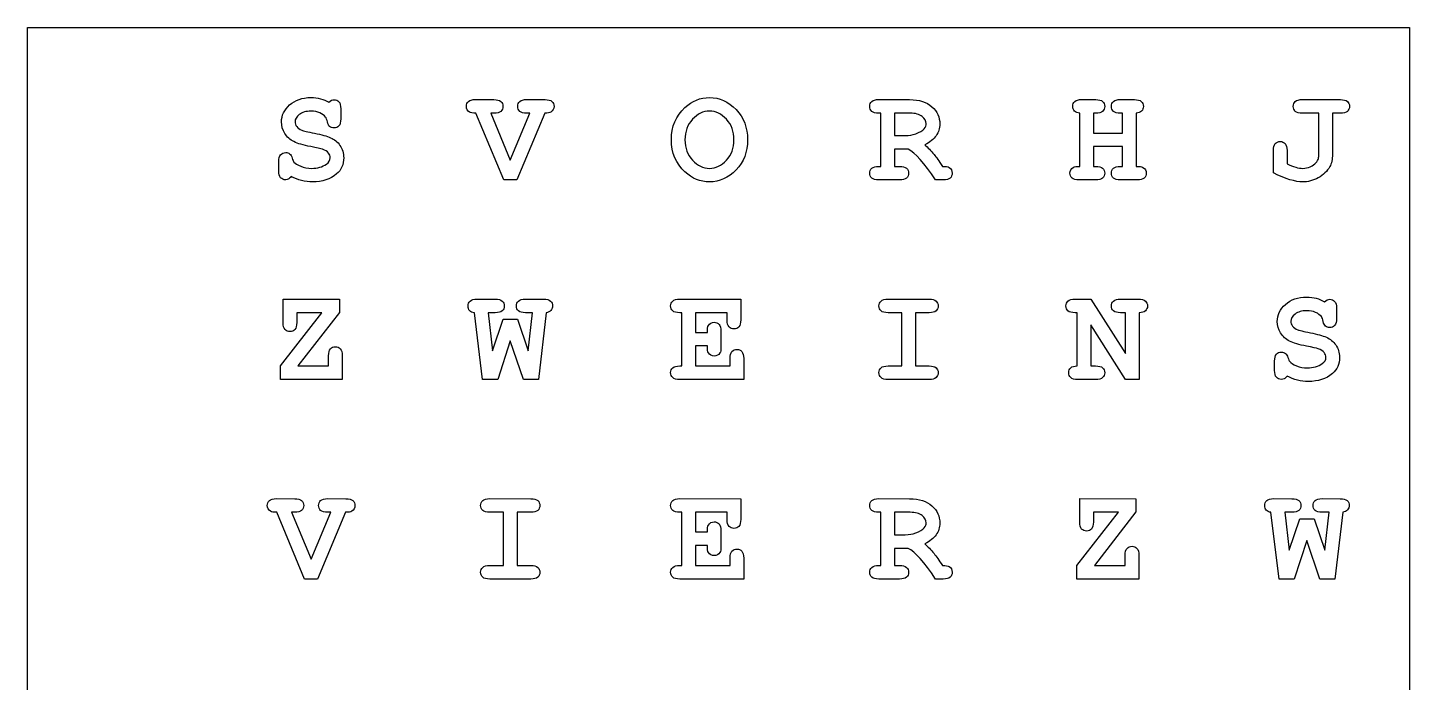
# Model space of a CAD drawing. Extents: x -6 to 109, y 54 to 170.
# Drawn here: x -6 to 108.8, y 115.1 to 169.5 of the extents above; entities that cross this region are included whole.
import ezdxf

# ---------------------------------------------------------------- set-up
doc = ezdxf.new("R2010")
doc.units = 0
doc.layers.add('Ebene_1', color=7, linetype='CONTINUOUS')

msp = doc.modelspace()

# ---------------------------------------------------------------- linework, layer by layer
at = {"layer": 'Ebene_1', "color": 2}
msp.add_lwpolyline([(-6.036605, 169.51884), (108.84612, 169.51884), (108.84612, 54.43959), (-6.036605, 54.43959)], close=True, dxfattribs=at)
at = {"layer": 'Ebene_1', "color": 7}
for points in [[(31.199658, 163.53861), (32.726525, 163.53261)], [(35.466065, 163.5391), (36.981907, 163.5331)], [(64.735596, 163.5391), (67.293235, 163.5331)], [(81.613811, 163.53912), (82.765851, 163.53312)], [(84.827396, 163.53863), (85.979436, 163.53263)], [(99.947266, 163.5391), (103.11124, 163.5331)], [(19.998963, 162.77845), (19.998963, 161.92958)], [(36.954346, 162.4031), (34.63373, 156.85236), (33.547836, 156.85236), (31.232731, 162.4031)], [(32.726525, 162.40262), (32.461942, 162.40262), (34.088027, 158.50099)], [(34.088027, 158.50099), (35.725136, 162.4036), (35.466065, 162.4036)], [(64.735596, 157.98285), (64.911985, 157.98285), (64.911985, 162.4036), (64.735596, 162.4036)], [(67.337332, 162.4036), (66.041976, 162.4036), (66.041976, 160.53498)], [(81.45947, 157.98287), (81.45947, 162.40362)], [(82.765851, 162.40313), (82.589462, 162.40313), (82.589462, 160.74948), (85.003785, 160.74948), (85.003785, 162.40313), (84.827396, 162.40313)], [(86.133776, 162.40264), (86.133776, 157.98189)], [(101.31979, 159.11835), (101.31979, 162.4036), (99.947266, 162.4036)], [(102.44974, 162.4036), (102.44974, 158.98606)], [(103.11124, 162.40311), (102.44974, 162.4036)], [(66.041976, 160.53498), (66.923921, 160.53498)], [(66.041976, 159.40499), (66.041976, 157.98285), (66.449876, 157.98285)], [(67.160943, 159.40449), (66.041976, 159.40499)], [(85.003785, 159.61996), (82.589462, 159.61996), (82.589462, 157.98285), (82.765851, 157.98285)], [(84.827396, 157.98187), (85.003785, 157.98187), (85.003785, 159.61996)], [(97.543927, 157.43715), (97.543927, 159.29474)], [(98.673919, 159.29474), (98.673919, 158.1868)], [(14.8451, 157.61355), (14.8451, 158.37422)], [(66.449876, 156.85286), (64.735596, 156.85286)], [(70.082385, 156.85236), (69.437463, 156.85236)], [(82.765851, 156.85286), (81.3823, 156.85286)], [(86.210947, 156.85188), (84.827396, 156.85188)], [(15.208914, 144.99864), (15.208914, 146.94443), (19.88322, 146.93843), (19.88322, 145.836), (16.421576, 141.38818)], [(31.337462, 146.94443), (32.84228, 146.93843)], [(35.355822, 146.94394), (36.855128, 146.93794)], [(48.182602, 146.94443), (53.253783, 146.93843), (53.253783, 145.21864)], [(65.501785, 146.94443), (68.913808, 146.93843)], [(81.046059, 146.94443), (82.352439, 146.93843), (85.240808, 142.40744), (85.240808, 145.80844), (84.832908, 145.80844)], [(84.832908, 146.94394), (86.315677, 146.93794)], [(102.7915, 146.18378), (102.7915, 145.3349)], [(20.120231, 142.22603), (20.114731, 140.25819), (14.977404, 140.25819), (14.977404, 141.38818), (18.4225, 145.80893), (16.338906, 145.80893), (16.338906, 144.99864)], [(34.093539, 143.46626), (33.04623, 140.25819), (31.778435, 140.25819), (31.105952, 145.80893)], [(32.84228, 145.80844), (32.25248, 145.80844), (32.627306, 142.64998), (33.514763, 145.27927), (34.688851, 145.27927), (35.570796, 142.64998), (35.945622, 145.80844), (35.355822, 145.80844)], [(37.075614, 145.80795), (36.42518, 140.25721), (35.179433, 140.25721), (34.093539, 143.46626)], [(48.182602, 141.38818), (48.358991, 141.38818), (48.358991, 145.80893), (48.182602, 145.80893)], [(52.123792, 145.21864), (52.123792, 145.80844), (49.488982, 145.80844), (49.488982, 144.17684), (50.48117, 144.17684)], [(65.501785, 141.38818), (66.642801, 141.38818), (66.642801, 145.80893), (65.501785, 145.80893)], [(67.772792, 145.80893), (67.772792, 141.38818), (68.913808, 141.38818)], [(68.913808, 145.80844), (67.772792, 145.80893)], [(81.222448, 141.38818), (81.222448, 145.80893), (81.046059, 145.80893)], [(86.376311, 145.80795), (86.376311, 140.25721), (85.257344, 140.25721), (82.352439, 144.80572)], [(82.352439, 144.80572), (82.352439, 141.38818), (82.760339, 141.38818)], [(51.611159, 144.25952), (51.611159, 142.95866)], [(49.488982, 143.04734), (49.488982, 141.38818), (52.371839, 141.38818), (52.371839, 142.00003)], [(50.481174, 143.04685), (49.488982, 143.04734)], [(16.421576, 141.38818), (18.984727, 141.38818), (18.984727, 142.22603)], [(53.50183, 142.00003), (53.50183, 140.25819), (48.182602, 140.25819)], [(97.637634, 141.01887), (97.637634, 141.77955)], [(68.913808, 140.25819), (65.501785, 140.25819)], [(82.760339, 140.25819), (81.277569, 140.25819)], [(14.641151, 130.34927), (16.168017, 130.34327)], [(18.907557, 130.34976), (20.423399, 130.34376)], [(32.384771, 130.34976), (35.796794, 130.34376)], [(48.182602, 130.34976), (53.253783, 130.34376), (53.253783, 128.62397)], [(64.735596, 130.34976), (67.293235, 130.34376)], [(81.442947, 128.40397), (81.442947, 130.34976), (86.117253, 130.34376), (86.117253, 129.24133), (82.655608, 124.79351)], [(97.571488, 130.34976), (99.076306, 130.34376)], [(101.58985, 130.34927), (103.08915, 130.34327)], [(20.395839, 129.21377), (18.075222, 123.66303), (16.989328, 123.66303), (14.674223, 129.21377)], [(16.168017, 129.21328), (15.903434, 129.21328), (17.529519, 125.31166)], [(17.529519, 125.31166), (19.166628, 129.21426), (18.907557, 129.21426)], [(32.384771, 124.79351), (33.525787, 124.79351), (33.525787, 129.21426), (32.384771, 129.21426)], [(34.655779, 129.21426), (34.655779, 124.79351), (35.796794, 124.79351)], [(35.796794, 129.21377), (34.655779, 129.21426)], [(48.182602, 124.79351), (48.358991, 124.79351), (48.358991, 129.21426), (48.182602, 129.21426)], [(52.123792, 128.62397), (52.123792, 129.21377), (49.488982, 129.21377), (49.488982, 127.58217), (50.48117, 127.58217)], [(64.735596, 124.79351), (64.911985, 124.79351), (64.911985, 129.21426), (64.735596, 129.21426)], [(67.337332, 129.21426), (66.041976, 129.21426), (66.041976, 127.34564)], [(86.354263, 125.63136), (86.348763, 123.66352), (81.211437, 123.66352), (81.211437, 124.79351), (84.656532, 129.21426), (82.572938, 129.21426), (82.572938, 128.40397)], [(100.32756, 126.8716), (99.280256, 123.66352), (98.01246, 123.66352), (97.339978, 129.21426)], [(99.076306, 129.21377), (98.486506, 129.21377), (98.861332, 126.05531), (99.748789, 128.6846), (100.92288, 128.6846), (101.80482, 126.05531), (102.17965, 129.21377), (101.58985, 129.21377)], [(103.30964, 129.21328), (102.65921, 123.66254), (101.41346, 123.66254), (100.32756, 126.8716)], [(51.611159, 127.66486), (51.611159, 126.36399)], [(49.488982, 126.45267), (49.488982, 124.79351), (52.371839, 124.79351), (52.371839, 125.40536)], [(50.481174, 126.45218), (49.488982, 126.45267)], [(66.041976, 127.34564), (66.923921, 127.34564)], [(53.50183, 125.40536), (53.50183, 123.66352), (48.182602, 123.66352)], [(66.041976, 126.21565), (66.041976, 124.79351), (66.449876, 124.79351)], [(67.160943, 126.21515), (66.041976, 126.21565)], [(82.655608, 124.79351), (85.218759, 124.79351), (85.218759, 125.63136)], [(35.796794, 123.66352), (32.384771, 123.66352)], [(66.449876, 123.66352), (64.735596, 123.66352)], [(70.082385, 123.66302), (69.437463, 123.66302)]]:
    msp.add_lwpolyline(points, dxfattribs=at)
for points in [[(52.691544, 160.19322)], [(53.821535, 160.19322)], [(15.881385, 157.13952)], [(98.673919, 140.54484)]]:
    msp.add_lwpolyline(points, close=True, dxfattribs=at)
for points in [[(15.749093, 163.09263), (16.20109, 163.50053), (16.789053, 163.70448), (17.512982, 163.70448)], [(17.512982, 163.70448), (17.803289, 163.70448), (18.071547, 163.671413), (18.317757, 163.60528)], [(18.317757, 163.60528), (18.567641, 163.542813), (18.793639, 163.44543), (18.995752, 163.31313)], [(18.995752, 163.31313), (19.142743, 163.45645), (19.289733, 163.52811), (19.436724, 163.52811)], [(19.436724, 163.52811), (19.602089, 163.52811), (19.736218, 163.469313), (19.839111, 163.35172)], [(19.839111, 163.35172), (19.945679, 163.2378), (19.998963, 163.04671), (19.998963, 162.77845)], [(30.444493, 162.97086), (30.444493, 163.1399), (30.503289, 163.275867), (30.620882, 163.37876)], [(30.620882, 163.37876), (30.7348, 163.485327), (30.927725, 163.53861), (31.199658, 163.53861)], [(32.726525, 163.53261), (32.994783, 163.53261), (33.185871, 163.481163), (33.299789, 163.37827)], [(33.299789, 163.37827), (33.417382, 163.275377), (33.476178, 163.13941), (33.476178, 162.97037)], [(34.7109, 162.97135), (34.7109, 163.14039), (34.767859, 163.276357), (34.881777, 163.37925)], [(34.881777, 163.37925), (34.99937, 163.485817), (35.194132, 163.5391), (35.466065, 163.5391)], [(36.981907, 163.5331), (37.25384, 163.5331), (37.446766, 163.481653), (37.560683, 163.37876)], [(37.560683, 163.37876), (37.678276, 163.275867), (37.737072, 163.1399), (37.737072, 162.97086)], [(48.61255, 162.87213), (49.218887, 163.427023), (49.898719, 163.70447), (50.652047, 163.70447)], [(50.652047, 163.70447), (51.489894, 163.70447), (52.226685, 163.370063), (52.86242, 162.70125)], [(63.980431, 162.97135), (63.980431, 163.14039), (64.03739, 163.276357), (64.151308, 163.37925)], [(64.151308, 163.37925), (64.268901, 163.485817), (64.463663, 163.5391), (64.735596, 163.5391)], [(67.293235, 163.5331), (68.09066, 163.5331), (68.708021, 163.334663), (69.145319, 162.93779)], [(80.858646, 162.97137), (80.858646, 163.14041), (80.915605, 163.276377), (81.029522, 163.37927)], [(81.029522, 163.37927), (81.147115, 163.485837), (81.341878, 163.53912), (81.613811, 163.53912)], [(82.765851, 163.53312), (83.037784, 163.53312), (83.230709, 163.481673), (83.344627, 163.37878)], [(83.344627, 163.37878), (83.46222, 163.275887), (83.521016, 163.13992), (83.521016, 162.97088)], [(84.072231, 162.97088), (84.072231, 163.13992), (84.12919, 163.275887), (84.243108, 163.37878)], [(84.243108, 163.37878), (84.360701, 163.485347), (84.555463, 163.53863), (84.827396, 163.53863)], [(85.979436, 163.53263), (86.251369, 163.53263), (86.444294, 163.481183), (86.558212, 163.37829)], [(86.558212, 163.37829), (86.675805, 163.275397), (86.734601, 163.13943), (86.734601, 162.97039)], [(99.192101, 162.97135), (99.192101, 163.14039), (99.24906, 163.276357), (99.362978, 163.37925)], [(99.362978, 163.37925), (99.480571, 163.485817), (99.675333, 163.5391), (99.947266, 163.5391)], [(103.11124, 163.5331), (103.383173, 163.5331), (103.5761, 163.481653), (103.69002, 163.37876)], [(103.69002, 163.37876), (103.807613, 163.275867), (103.86641, 163.1399), (103.86641, 162.97086)], [(15.071098, 161.676), (15.071098, 162.216193), (15.297096, 162.688403), (15.749093, 163.09263)], [(16.548356, 162.28787), (16.313171, 162.100457), (16.195578, 161.903857), (16.195578, 161.69807)], [(17.518495, 162.5745), (17.110596, 162.5745), (16.787216, 162.478957), (16.548356, 162.28787)], [(18.257123, 162.43119), (18.043986, 162.52673), (17.797777, 162.5745), (17.518495, 162.5745)], [(18.73668, 162.07841), (18.630112, 162.21805), (18.47026, 162.335643), (18.257123, 162.43119)], [(18.891021, 161.67602), (18.850601, 161.863433), (18.799154, 161.997563), (18.73668, 162.07841)], [(30.709077, 162.4913), (30.532688, 162.60522), (30.444493, 162.765073), (30.444493, 162.97086)], [(31.232731, 162.4031), (30.968148, 162.4031), (30.793596, 162.4325), (30.709077, 162.4913)], [(33.305301, 162.55696), (33.191383, 162.454067), (32.998458, 162.40262), (32.726525, 162.40262)], [(33.476178, 162.97037), (33.476178, 162.80133), (33.419219, 162.663527), (33.305301, 162.55696)], [(34.881777, 162.55794), (34.767859, 162.664507), (34.7109, 162.80231), (34.7109, 162.97135)], [(35.466065, 162.4036), (35.194132, 162.4036), (34.99937, 162.455047), (34.881777, 162.55794)], [(37.472489, 162.4913), (37.387969, 162.4325), (37.215255, 162.4031), (36.954346, 162.4031)], [(37.737072, 162.97086), (37.737072, 162.768747), (37.648878, 162.608893), (37.472489, 162.4913)], [(47.488071, 160.19322), (47.488071, 161.288307), (47.862897, 162.181277), (48.61255, 162.87213)], [(50.652047, 162.57447), (50.126555, 162.57447), (49.656185, 162.348473), (49.240936, 161.89648)], [(52.06867, 161.89648), (51.653421, 162.348473), (51.181214, 162.57447), (50.652047, 162.57447)], [(52.86242, 162.70125), (53.50183, 162.036117), (53.821535, 161.200107), (53.821535, 160.19322)], [(64.151308, 162.55794), (64.03739, 162.664507), (63.980431, 162.80231), (63.980431, 162.97135)], [(64.735596, 162.4036), (64.463663, 162.4036), (64.268901, 162.455047), (64.151308, 162.55794)], [(68.335032, 162.12799), (68.107197, 162.31173), (67.77463, 162.4036), (67.337332, 162.4036)], [(68.676786, 161.53819), (68.676786, 161.751323), (68.562868, 161.947923), (68.335032, 162.12799)], [(69.145319, 162.93779), (69.586291, 162.54459), (69.806777, 162.06503), (69.806777, 161.49911)], [(81.007474, 162.58552), (80.908255, 162.688413), (80.858646, 162.81703), (80.858646, 162.97137)], [(81.45947, 162.40362), (81.261033, 162.42202), (81.110367, 162.482653), (81.007474, 162.58552)], [(83.344627, 162.55747), (83.230709, 162.454577), (83.037784, 162.40313), (82.765851, 162.40313)], [(83.521016, 162.97088), (83.521016, 162.80184), (83.46222, 162.664037), (83.344627, 162.55747)], [(84.243108, 162.55747), (84.12919, 162.664037), (84.072231, 162.80184), (84.072231, 162.97088)], [(84.827396, 162.40313), (84.555463, 162.40313), (84.360701, 162.454577), (84.243108, 162.55747)], [(86.580261, 162.58454), (86.481042, 162.481647), (86.332214, 162.421013), (86.133776, 162.40264)], [(86.734601, 162.97039), (86.734601, 162.81605), (86.683154, 162.687433), (86.580261, 162.58454)], [(99.362978, 162.55794), (99.24906, 162.664507), (99.192101, 162.80231), (99.192101, 162.97135)], [(99.947266, 162.4036), (99.675333, 162.4036), (99.480571, 162.455047), (99.362978, 162.55794)], [(103.69002, 162.55745), (103.5761, 162.454557), (103.383173, 162.40311), (103.11124, 162.40311)], [(103.86641, 162.97086), (103.86641, 162.80182), (103.807613, 162.664017), (103.69002, 162.55745)], [(15.346706, 160.7224), (15.162967, 161.01638), (15.071098, 161.334247), (15.071098, 161.676)], [(16.195578, 161.69807), (16.195578, 161.55843), (16.24335, 161.422463), (16.338894, 161.29017)], [(16.338894, 161.29017), (16.438113, 161.161557), (16.581429, 161.0605), (16.768842, 160.987)], [(16.768842, 160.987), (16.893784, 160.935533), (17.244724, 160.852853), (17.821663, 160.73896)], [(19.072922, 161.3012), (18.992077, 161.363667), (18.931443, 161.488607), (18.891021, 161.67602)], [(19.436724, 161.17442), (19.297083, 161.17442), (19.175815, 161.21668), (19.072922, 161.3012)], [(19.839111, 161.34529), (19.736218, 161.231377), (19.602089, 161.17442), (19.436724, 161.17442)], [(19.998963, 161.92958), (19.998963, 161.657647), (19.945679, 161.462883), (19.839111, 161.34529)], [(49.240936, 161.89648), (48.825687, 161.44448), (48.618062, 160.876727), (48.618062, 160.19322)], [(52.691544, 160.19322), (52.691544, 160.880407), (52.483919, 161.44816), (52.06867, 161.89648)], [(67.800353, 160.68381), (68.145782, 160.816097), (68.377292, 160.955737), (68.494885, 161.10273)], [(68.494885, 161.10273), (68.616152, 161.249723), (68.676786, 161.394877), (68.676786, 161.53819)], [(69.806777, 161.49911), (69.806777, 161.146337), (69.703883, 160.824797), (69.498096, 160.53449)], [(16.096359, 160.03889), (15.780329, 160.200583), (15.530445, 160.42842), (15.346706, 160.7224)], [(17.496446, 159.62548), (16.879085, 159.7394), (16.412389, 159.877203), (16.096359, 160.03889)], [(17.821663, 160.73896), (18.402276, 160.62504), (18.846923, 160.500097), (19.155604, 160.36413)], [(19.155604, 160.36413), (19.467959, 160.228163), (19.727031, 160.015027), (19.932818, 159.72472)], [(19.932818, 159.72472), (20.138605, 159.434413), (20.241498, 159.088987), (20.241498, 158.68844)], [(48.61255, 157.51983), (47.862897, 158.20701), (47.488071, 159.09814), (47.488071, 160.19322)], [(48.618062, 160.19322), (48.618062, 159.509713), (48.825687, 158.941963), (49.240936, 158.48997)], [(52.06867, 158.48997), (52.483919, 158.93829), (52.691544, 159.50604), (52.691544, 160.19322)], [(53.821535, 160.19322), (53.821535, 159.190013), (53.50183, 158.354003), (52.86242, 157.68519)], [(66.923921, 160.53498), (67.250976, 160.53498), (67.54312, 160.58459), (67.800353, 160.68381)], [(69.498096, 160.53449), (69.292309, 160.247857), (68.981792, 159.99246), (68.566543, 159.7683)], [(68.566543, 159.7683), (68.805402, 159.55884), (69.060799, 159.29058), (69.332732, 158.96352)], [(97.543927, 159.29474), (97.543927, 159.566673), (97.595374, 159.7596), (97.698268, 159.87352)], [(97.698268, 159.87352), (97.804836, 159.991113), (97.94264, 160.04991), (98.111679, 160.04991)], [(98.111679, 160.04991), (98.277044, 160.04991), (98.411173, 159.991113), (98.514066, 159.87352)], [(98.514066, 159.87352), (98.620635, 159.7596), (98.673919, 159.566673), (98.673919, 159.29474)], [(14.8451, 158.37422), (14.8451, 158.646153), (14.896547, 158.83908), (14.99944, 158.953)], [(14.99944, 158.953), (15.106009, 159.070593), (15.24565, 159.12939), (15.418364, 159.12939)], [(15.418364, 159.12939), (15.550656, 159.12939), (15.660899, 159.09448), (15.749093, 159.02466)], [(15.749093, 159.02466), (15.840962, 158.95484), (15.910783, 158.837247), (15.958555, 158.67188)], [(15.958555, 158.67188), (16.006328, 158.510193), (16.055938, 158.39995), (16.107383, 158.34115)], [(18.483121, 159.39948), (18.33613, 159.454613), (18.007239, 159.529947), (17.496446, 159.62548)], [(18.968191, 159.0908), (18.868972, 159.215747), (18.707282, 159.31864), (18.483121, 159.39948)], [(18.808338, 158.17027), (19.014125, 158.31359), (19.117019, 158.48998), (19.117019, 158.69944)], [(19.117019, 158.69944), (19.117019, 158.83908), (19.06741, 158.969533), (18.968191, 159.0908)], [(20.241498, 158.68844), (20.241498, 158.129873), (20.044898, 157.683387), (19.651698, 157.34898)], [(69.437463, 156.85236), (68.522446, 158.267147), (67.763606, 159.117857), (67.160943, 159.40449)], [(69.332732, 158.96352), (69.501771, 158.75406), (69.729607, 158.427007), (70.016239, 157.98236)], [(101.08273, 158.275), (101.189297, 158.39994), (101.259117, 158.523043), (101.29219, 158.64431)], [(101.29219, 158.64431), (101.31059, 158.710443), (101.31979, 158.868457), (101.31979, 159.11835)], [(102.44974, 158.98606), (102.44974, 158.556113), (102.378083, 158.21436), (102.23477, 157.9608)], [(14.99944, 157.03477), (14.896547, 157.152363), (14.8451, 157.34529), (14.8451, 157.61355)], [(16.107383, 158.34115), (16.213952, 158.22723), (16.403202, 158.111477), (16.675135, 157.99389)], [(16.675135, 157.99389), (16.947068, 157.876297), (17.244724, 157.8175), (17.568104, 157.8175)], [(17.568104, 157.8175), (18.071547, 157.8175), (18.484959, 157.93509), (18.808338, 158.17027)], [(50.652047, 156.68749), (49.898719, 156.68749), (49.218887, 156.964937), (48.61255, 157.51983)], [(49.240936, 158.48997), (49.656185, 158.04165), (50.126555, 157.81749), (50.652047, 157.81749)], [(50.652047, 157.81749), (51.181214, 157.81749), (51.653421, 158.04165), (52.06867, 158.48997)], [(52.86242, 157.68519), (52.226685, 157.020057), (51.489894, 156.68749), (50.652047, 156.68749)], [(63.980431, 157.42061), (63.980431, 157.585977), (64.039227, 157.720107), (64.15682, 157.823)], [(64.151308, 157.0072), (64.03739, 157.113767), (63.980431, 157.25157), (63.980431, 157.42061)], [(64.15682, 157.823), (64.274413, 157.929567), (64.467338, 157.98285), (64.735596, 157.98285)], [(66.449876, 157.98285), (66.721809, 157.98285), (66.914734, 157.929567), (67.028652, 157.823)], [(67.028652, 157.823), (67.146245, 157.720107), (67.205041, 157.58414), (67.205041, 157.4151)], [(67.205041, 157.4151), (67.205041, 157.249733), (67.146245, 157.113767), (67.028652, 157.0072)], [(70.016239, 157.98236), (70.302871, 157.98236), (70.492122, 157.95296), (70.583991, 157.89416)], [(70.583991, 157.89416), (70.749356, 157.78024), (70.832038, 157.620387), (70.832038, 157.4146)], [(70.832038, 157.4146), (70.832038, 157.249233), (70.775079, 157.113267), (70.661161, 157.0067)], [(80.627135, 157.42061), (80.627135, 157.626397), (80.717167, 157.78625), (80.897231, 157.90017)], [(80.798012, 157.0072), (80.684094, 157.113767), (80.627135, 157.25157), (80.627135, 157.42061)], [(80.897231, 157.90017), (80.985425, 157.95897), (81.172838, 157.986537), (81.45947, 157.98287)], [(82.765851, 157.98285), (83.037784, 157.98285), (83.230709, 157.929567), (83.344627, 157.823)], [(83.344627, 157.823), (83.46222, 157.720107), (83.521016, 157.58414), (83.521016, 157.4151)], [(83.521016, 157.4151), (83.521016, 157.249733), (83.46222, 157.113767), (83.344627, 157.0072)], [(84.072231, 157.41963), (84.072231, 157.584997), (84.131027, 157.719127), (84.24862, 157.82202)], [(84.243108, 157.00622), (84.12919, 157.112787), (84.072231, 157.25059), (84.072231, 157.41963)], [(84.24862, 157.82202), (84.366213, 157.928587), (84.559138, 157.98187), (84.827396, 157.98187)], [(86.133776, 157.98189), (86.424083, 157.98189), (86.611497, 157.954323), (86.696016, 157.89919)], [(86.696016, 157.89919), (86.87608, 157.78527), (86.966112, 157.62358), (86.966112, 157.41412)], [(86.966112, 157.41412), (86.966112, 157.248753), (86.907316, 157.112787), (86.789723, 157.00622)], [(99.963763, 156.68749), (99.372125, 156.68749), (98.565513, 156.937377), (97.543927, 157.43715)], [(98.673919, 158.1868), (99.192061, 157.940593), (99.634871, 157.81749), (100.00235, 157.81749)], [(100.00235, 157.81749), (100.19711, 157.81749), (100.39922, 157.861587), (100.60868, 157.94978)], [(100.60868, 157.94978), (100.818147, 158.041647), (100.976163, 158.150053), (101.08273, 158.275)], [(102.23477, 157.9608), (102.014283, 157.5676), (101.69458, 157.257083), (101.27566, 157.02925)], [(15.418364, 156.86389), (15.24565, 156.86389), (15.106009, 156.92085), (14.99944, 157.03477)], [(15.63885, 156.91349), (15.580057, 156.880423), (15.506561, 156.86389), (15.418364, 156.86389)], [(15.881385, 157.13949), (15.782166, 157.021897), (15.701321, 156.946563), (15.63885, 156.91349)], [(16.741281, 156.80328), (16.4473, 156.876773), (16.160668, 156.988853), (15.881385, 157.13952)], [(17.656298, 156.68752), (17.343943, 156.68752), (17.038937, 156.726107), (16.741281, 156.80328)], [(19.651698, 157.34898), (19.129881, 156.908007), (18.464747, 156.68752), (17.656298, 156.68752)], [(64.735596, 156.85286), (64.463663, 156.85286), (64.268901, 156.904307), (64.151308, 157.0072)], [(67.028652, 157.0072), (66.914734, 156.904307), (66.721809, 156.85286), (66.449876, 156.85286)], [(70.661161, 157.0067), (70.547243, 156.903807), (70.354318, 156.85236), (70.082385, 156.85236)], [(81.3823, 156.85286), (81.110367, 156.85286), (80.915605, 156.904307), (80.798012, 157.0072)], [(83.344627, 157.0072), (83.230709, 156.904307), (83.037784, 156.85286), (82.765851, 156.85286)], [(84.827396, 156.85188), (84.555463, 156.85188), (84.360701, 156.903327), (84.243108, 157.00622)], [(86.789723, 157.00622), (86.675805, 156.903327), (86.48288, 156.85188), (86.210947, 156.85188)], [(101.27566, 157.02925), (100.860407, 156.80141), (100.423108, 156.68749), (99.963763, 156.68749)], [(98.541627, 146.49795), (98.993624, 146.90585), (99.581588, 147.1098), (100.30552, 147.1098)], [(100.30552, 147.1098), (100.595827, 147.1098), (100.864083, 147.076733), (101.11029, 147.0106)], [(30.582297, 146.36014), (30.582297, 146.536533), (30.639256, 146.678013), (30.753174, 146.78458)], [(30.714589, 145.98532), (30.626394, 146.08454), (30.582297, 146.20948), (30.582297, 146.36014)], [(31.105952, 145.80893), (30.933238, 145.830997), (30.802784, 145.889793), (30.714589, 145.98532)], [(30.753174, 146.78458), (30.870767, 146.891147), (31.065529, 146.94443), (31.337462, 146.94443)], [(32.84228, 146.93843), (33.114213, 146.93843), (33.307138, 146.886983), (33.421056, 146.78409)], [(33.421056, 145.96278), (33.307138, 145.859887), (33.114213, 145.80844), (32.84228, 145.80844)], [(33.421056, 146.78409), (33.538649, 146.681197), (33.597445, 146.54523), (33.597445, 146.37619)], [(33.597445, 146.37619), (33.597445, 146.20715), (33.538649, 146.069347), (33.421056, 145.96278)], [(34.600657, 146.37619), (34.600657, 146.54523), (34.657616, 146.681197), (34.771534, 146.78409)], [(34.771534, 145.96278), (34.657616, 146.069347), (34.600657, 146.20715), (34.600657, 146.37619)], [(34.771534, 146.78409), (34.889127, 146.890657), (35.083889, 146.94394), (35.355822, 146.94394)], [(35.355822, 145.80844), (35.083889, 145.80844), (34.889127, 145.859887), (34.771534, 145.96278)], [(36.855128, 146.93794), (37.127061, 146.93794), (37.319986, 146.886493), (37.433904, 146.7836)], [(37.472489, 146.00639), (37.38062, 145.903497), (37.248328, 145.83735), (37.075614, 145.80795)], [(37.433904, 146.7836), (37.551497, 146.680707), (37.610293, 146.54474), (37.610293, 146.3757)], [(37.610293, 146.3757), (37.610293, 146.232387), (37.564358, 146.109283), (37.472489, 146.00639)], [(47.427437, 146.37668), (47.427437, 146.54572), (47.484396, 146.681687), (47.598314, 146.78458)], [(47.598314, 145.96327), (47.484396, 146.069837), (47.427437, 146.20764), (47.427437, 146.37668)], [(47.598314, 146.78458), (47.715907, 146.891147), (47.910669, 146.94443), (48.182602, 146.94443)], [(48.182602, 145.80893), (47.910669, 145.80893), (47.715907, 145.860377), (47.598314, 145.96327)], [(64.74662, 146.37668), (64.74662, 146.54572), (64.803579, 146.681687), (64.917497, 146.78458)], [(64.917497, 145.96327), (64.803579, 146.069837), (64.74662, 146.20764), (64.74662, 146.37668)], [(64.917497, 146.78458), (65.03509, 146.891147), (65.229852, 146.94443), (65.501785, 146.94443)], [(65.501785, 145.80893), (65.229852, 145.80893), (65.03509, 145.860377), (64.917497, 145.96327)], [(68.913808, 146.93843), (69.185741, 146.93843), (69.378667, 146.886983), (69.492584, 146.78409)], [(69.492584, 145.96278), (69.378667, 145.859887), (69.185741, 145.80844), (68.913808, 145.80844)], [(69.492584, 146.78409), (69.610177, 146.681197), (69.668973, 146.54523), (69.668973, 146.37619)], [(69.668973, 146.37619), (69.668973, 146.20715), (69.610177, 146.069347), (69.492584, 145.96278)], [(80.290894, 146.37668), (80.290894, 146.54572), (80.347853, 146.681687), (80.461771, 146.78458)], [(80.461771, 145.96327), (80.347853, 146.069837), (80.290894, 146.20764), (80.290894, 146.37668)], [(80.461771, 146.78458), (80.579364, 146.891147), (80.774126, 146.94443), (81.046059, 146.94443)], [(81.046059, 145.80893), (80.774126, 145.80893), (80.579364, 145.860377), (80.461771, 145.96327)], [(84.077743, 146.37619), (84.077743, 146.54523), (84.134702, 146.681197), (84.24862, 146.78409)], [(84.24862, 145.96278), (84.134702, 146.069347), (84.077743, 146.20715), (84.077743, 146.37619)], [(84.24862, 146.78409), (84.366213, 146.890657), (84.560975, 146.94394), (84.832908, 146.94394)], [(84.832908, 145.80844), (84.560975, 145.80844), (84.366213, 145.859887), (84.24862, 145.96278)], [(86.315677, 146.93794), (86.58761, 146.93794), (86.780536, 146.886493), (86.894454, 146.7836)], [(86.899966, 145.9678), (86.786048, 145.861233), (86.611496, 145.80795), (86.376311, 145.80795)], [(86.894454, 146.7836), (87.012046, 146.680707), (87.070842, 146.54474), (87.070842, 146.3757)], [(87.070842, 146.3757), (87.070842, 146.210333), (87.013883, 146.074367), (86.899966, 145.9678)], [(97.863632, 145.08133), (97.863632, 145.621517), (98.08963, 146.093723), (98.541627, 146.49795)], [(100.31103, 145.97983), (99.903129, 145.97983), (99.579749, 145.884283), (99.340889, 145.69319)], [(101.04966, 145.83651), (100.83652, 145.932057), (100.59031, 145.97983), (100.31103, 145.97983)], [(101.11029, 147.0106), (101.360177, 146.948133), (101.586177, 146.85075), (101.78829, 146.71845)], [(101.78829, 146.71845), (101.935277, 146.86177), (102.082267, 146.93343), (102.22926, 146.93343)], [(102.22926, 146.93343), (102.39462, 146.93343), (102.528747, 146.874633), (102.63164, 146.75704)], [(102.63164, 146.75704), (102.738213, 146.64312), (102.7915, 146.452033), (102.7915, 146.18378)], [(15.363255, 144.41435), (15.260361, 144.531943), (15.208914, 144.726707), (15.208914, 144.99864)], [(16.338906, 144.99864), (16.338906, 144.726707), (16.287459, 144.531943), (16.184565, 144.41435)], [(50.56385, 144.74459), (50.677768, 144.924657), (50.839458, 145.01469), (51.04892, 145.01469)], [(51.04892, 145.01469), (51.214285, 145.01469), (51.348414, 144.955893), (51.451307, 144.8383)], [(51.451307, 144.8383), (51.557875, 144.72438), (51.611159, 144.531453), (51.611159, 144.25952)], [(52.278132, 144.63986), (52.175239, 144.75378), (52.123792, 144.946707), (52.123792, 145.21864)], [(53.253783, 145.21864), (53.253783, 144.95038), (53.202336, 144.757453), (53.099443, 144.63986)], [(98.13924, 144.12772), (97.955501, 144.4217), (97.863632, 144.73957), (97.863632, 145.08133)], [(99.340889, 145.69319), (99.105704, 145.505777), (98.988112, 145.309177), (98.988112, 145.10339)], [(98.988112, 145.10339), (98.988112, 144.96375), (99.035884, 144.827783), (99.131428, 144.69549)], [(101.52921, 145.48373), (101.422643, 145.62337), (101.262793, 145.740963), (101.04966, 145.83651)], [(101.68355, 145.08135), (101.64315, 145.268757), (101.591703, 145.402883), (101.52921, 145.48373)], [(101.86546, 144.70652), (101.784613, 144.768987), (101.723977, 144.89393), (101.68355, 145.08135)], [(102.7915, 145.3349), (102.7915, 145.062967), (102.738213, 144.868207), (102.63164, 144.75062)], [(15.776666, 144.24348), (15.607627, 144.24348), (15.469823, 144.300437), (15.363255, 144.41435)], [(16.184565, 144.41435), (16.081672, 144.300437), (15.945705, 144.24348), (15.776666, 144.24348)], [(50.48117, 144.17684), (50.48117, 144.47082), (50.50873, 144.66007), (50.56385, 144.74459)], [(52.691544, 144.46899), (52.522504, 144.46899), (52.3847, 144.525947), (52.278132, 144.63986)], [(53.099443, 144.63986), (52.99655, 144.525947), (52.860583, 144.46899), (52.691544, 144.46899)], [(98.888893, 143.44422), (98.572863, 143.605907), (98.322979, 143.83374), (98.13924, 144.12772)], [(99.131428, 144.69549), (99.230647, 144.566877), (99.373963, 144.465823), (99.561376, 144.39233)], [(99.561376, 144.39233), (99.686318, 144.340863), (100.037259, 144.25818), (100.6142, 144.14428)], [(100.6142, 144.14428), (101.194813, 144.03036), (101.63946, 143.905417), (101.94814, 143.76945)], [(102.22926, 144.57974), (102.08962, 144.57974), (101.968353, 144.622), (101.86546, 144.70652)], [(101.94814, 143.76945), (102.260493, 143.633483), (102.519563, 143.420347), (102.72535, 143.13004)], [(102.63164, 144.75062), (102.528747, 144.6367), (102.39462, 144.57974), (102.22926, 144.57974)], [(18.984727, 142.22603), (18.984727, 142.497963), (19.036174, 142.69089), (19.139068, 142.80481)], [(19.139068, 142.80481), (19.245636, 142.922397), (19.38344, 142.98119), (19.552479, 142.98119)], [(19.552479, 142.98119), (19.721518, 142.98119), (19.857485, 142.922397), (19.960378, 142.80481)], [(19.960378, 142.80481), (20.066947, 142.69089), (20.120231, 142.497963), (20.120231, 142.22603)], [(50.563854, 142.47359), (50.508734, 142.55811), (50.481174, 142.749197), (50.481174, 143.04685)], [(51.048924, 142.20349), (50.839462, 142.20349), (50.677772, 142.293523), (50.563854, 142.47359)], [(51.522969, 142.46256), (51.405376, 142.289847), (51.247361, 142.20349), (51.048924, 142.20349)], [(51.611159, 142.95866), (51.611159, 142.712447), (51.581762, 142.54708), (51.522969, 142.46256)], [(52.371839, 142.00003), (52.371839, 142.271963), (52.423286, 142.46489), (52.526179, 142.57881)], [(52.526179, 142.57881), (52.632747, 142.696403), (52.770551, 142.7552), (52.93959, 142.7552)], [(52.93959, 142.7552), (53.104955, 142.7552), (53.239084, 142.696403), (53.341978, 142.57881)], [(53.341978, 142.57881), (53.448546, 142.46489), (53.50183, 142.271963), (53.50183, 142.00003)], [(97.791974, 142.35832), (97.898543, 142.475913), (98.038184, 142.53471), (98.210898, 142.53471)], [(98.210898, 142.53471), (98.34319, 142.53471), (98.453433, 142.4998), (98.541627, 142.42998)], [(100.28898, 143.0308), (99.671619, 143.14472), (99.204923, 143.282527), (98.888893, 143.44422)], [(101.27566, 142.80481), (101.128667, 142.859943), (100.799773, 142.935273), (100.28898, 143.0308)], [(101.76072, 142.49613), (101.661507, 142.62107), (101.49982, 142.723963), (101.27566, 142.80481)], [(101.90955, 142.10476), (101.90955, 142.2444), (101.85994, 142.374857), (101.76072, 142.49613)], [(102.72535, 143.13004), (102.931137, 142.839733), (103.03403, 142.494307), (103.03403, 142.09376)], [(47.603826, 141.22833), (47.721419, 141.334897), (47.914344, 141.38818), (48.182602, 141.38818)], [(64.917497, 141.22833), (65.03509, 141.334897), (65.229852, 141.38818), (65.501785, 141.38818)], [(68.913808, 141.38818), (69.185741, 141.38818), (69.378667, 141.334897), (69.492584, 141.22833)], [(80.693281, 141.22833), (80.807199, 141.334897), (80.983588, 141.38818), (81.222448, 141.38818)], [(82.760339, 141.38818), (83.032272, 141.38818), (83.225197, 141.334897), (83.339115, 141.22833)], [(97.637634, 141.77955), (97.637634, 142.051477), (97.689081, 142.2444), (97.791974, 142.35832)], [(98.541627, 142.42998), (98.633496, 142.36016), (98.703317, 142.242567), (98.751089, 142.0772)], [(98.751089, 142.0772), (98.798862, 141.915513), (98.848472, 141.80527), (98.899917, 141.74647)], [(98.899917, 141.74647), (99.006486, 141.632557), (99.195736, 141.516803), (99.467669, 141.39921)], [(99.467669, 141.39921), (99.739602, 141.281617), (100.037259, 141.22282), (100.36064, 141.22282)], [(100.36064, 141.22282), (100.86408, 141.22282), (101.27749, 141.340413), (101.60087, 141.5756)], [(101.60087, 141.5756), (101.806657, 141.718913), (101.90955, 141.8953), (101.90955, 142.10476)], [(103.03403, 142.09376), (103.03403, 141.535193), (102.83743, 141.088707), (102.44423, 140.7543)], [(47.427437, 140.82594), (47.427437, 140.991307), (47.486233, 141.125437), (47.603826, 141.22833)], [(47.598314, 140.41253), (47.484396, 140.519097), (47.427437, 140.6569), (47.427437, 140.82594)], [(48.182602, 140.25819), (47.910669, 140.25819), (47.715907, 140.309637), (47.598314, 140.41253)], [(64.74662, 140.82594), (64.74662, 140.991307), (64.803579, 141.125437), (64.917497, 141.22833)], [(64.917497, 140.41253), (64.803579, 140.519097), (64.74662, 140.6569), (64.74662, 140.82594)], [(65.501785, 140.25819), (65.229852, 140.25819), (65.03509, 140.309637), (64.917497, 140.41253)], [(69.492584, 140.41253), (69.378667, 140.309637), (69.185741, 140.25819), (68.913808, 140.25819)], [(69.492584, 141.22833), (69.610177, 141.125437), (69.668973, 140.98947), (69.668973, 140.82043)], [(69.668973, 140.82043), (69.668973, 140.655063), (69.610177, 140.519097), (69.492584, 140.41253)], [(80.522404, 140.82594), (80.522404, 140.987633), (80.579363, 141.121763), (80.693281, 141.22833)], [(80.693281, 140.41253), (80.579363, 140.519097), (80.522404, 140.6569), (80.522404, 140.82594)], [(81.277569, 140.25819), (81.005636, 140.25819), (80.810874, 140.309637), (80.693281, 140.41253)], [(83.339115, 140.41253), (83.225197, 140.309637), (83.032272, 140.25819), (82.760339, 140.25819)], [(83.339115, 141.22833), (83.456708, 141.125437), (83.515504, 140.98947), (83.515504, 140.82043)], [(83.515504, 140.82043), (83.515504, 140.655063), (83.456708, 140.519097), (83.339115, 140.41253)], [(97.791974, 140.44009), (97.689081, 140.557683), (97.637634, 140.75061), (97.637634, 141.01887)], [(98.210898, 140.26922), (98.038184, 140.26922), (97.898543, 140.326177), (97.791974, 140.44009)], [(98.431384, 140.31882), (98.372591, 140.285753), (98.299095, 140.26922), (98.210898, 140.26922)], [(98.673919, 140.54482), (98.5747, 140.427227), (98.493855, 140.351893), (98.431384, 140.31882)], [(99.533815, 140.2086), (99.239834, 140.282093), (98.953202, 140.394173), (98.673919, 140.54484)], [(100.44883, 140.09285), (100.136476, 140.09285), (99.831471, 140.131433), (99.533815, 140.2086)], [(102.44423, 140.7543), (101.922417, 140.313333), (101.257283, 140.09285), (100.44883, 140.09285)], [(13.885986, 129.78152), (13.885986, 129.95056), (13.944782, 130.086527), (14.062374, 130.18942)], [(14.062374, 130.18942), (14.176292, 130.295987), (14.369218, 130.34927), (14.641151, 130.34927)], [(16.168017, 130.34327), (16.436275, 130.34327), (16.627363, 130.291823), (16.741281, 130.18893)], [(16.741281, 130.18893), (16.858874, 130.086037), (16.91767, 129.95007), (16.91767, 129.78103)], [(18.152392, 129.78201), (18.152392, 129.95105), (18.209351, 130.087017), (18.323269, 130.18991)], [(18.323269, 130.18991), (18.440862, 130.296477), (18.635624, 130.34976), (18.907557, 130.34976)], [(20.423399, 130.34376), (20.695332, 130.34376), (20.888258, 130.292313), (21.002175, 130.18942)], [(21.002175, 130.18942), (21.119768, 130.086527), (21.178564, 129.95056), (21.178564, 129.78152)], [(31.629606, 129.78201), (31.629606, 129.95105), (31.686565, 130.087017), (31.800483, 130.18991)], [(31.800483, 130.18991), (31.918076, 130.296477), (32.112838, 130.34976), (32.384771, 130.34976)], [(35.796794, 130.34376), (36.068727, 130.34376), (36.261653, 130.292313), (36.37557, 130.18942)], [(36.37557, 130.18942), (36.493163, 130.086527), (36.551959, 129.95056), (36.551959, 129.78152)], [(47.427437, 129.78201), (47.427437, 129.95105), (47.484396, 130.087017), (47.598314, 130.18991)], [(47.598314, 130.18991), (47.715907, 130.296477), (47.910669, 130.34976), (48.182602, 130.34976)], [(63.980431, 129.78201), (63.980431, 129.95105), (64.03739, 130.087017), (64.151308, 130.18991)], [(64.151308, 130.18991), (64.268901, 130.296477), (64.463663, 130.34976), (64.735596, 130.34976)], [(67.293235, 130.34376), (68.09066, 130.34376), (68.708021, 130.145323), (69.145319, 129.74845)], [(96.816323, 129.76548), (96.816323, 129.941867), (96.873282, 130.083343), (96.9872, 130.18991)], [(96.9872, 130.18991), (97.104793, 130.296477), (97.299555, 130.34976), (97.571488, 130.34976)], [(99.076306, 130.34376), (99.348239, 130.34376), (99.541164, 130.292313), (99.655082, 130.18942)], [(99.655082, 130.18942), (99.772675, 130.086527), (99.831471, 129.95056), (99.831471, 129.78152)], [(100.83468, 129.78152), (100.83468, 129.95056), (100.89164, 130.086527), (101.00556, 130.18942)], [(101.00556, 130.18942), (101.123153, 130.295987), (101.317917, 130.34927), (101.58985, 130.34927)], [(103.08915, 130.34327), (103.361083, 130.34327), (103.55401, 130.291823), (103.66793, 130.18893)], [(103.66793, 130.18893), (103.785523, 130.086037), (103.84432, 129.95007), (103.84432, 129.78103)], [(14.150569, 129.30197), (13.97418, 129.415883), (13.885986, 129.575733), (13.885986, 129.78152)], [(14.674223, 129.21377), (14.40964, 129.21377), (14.235088, 129.24317), (14.150569, 129.30197)], [(16.746793, 129.36762), (16.632875, 129.264727), (16.43995, 129.21328), (16.168017, 129.21328)], [(16.91767, 129.78103), (16.91767, 129.61199), (16.860711, 129.474187), (16.746793, 129.36762)], [(18.323269, 129.3686), (18.209351, 129.475167), (18.152392, 129.61297), (18.152392, 129.78201)], [(18.907557, 129.21426), (18.635624, 129.21426), (18.440862, 129.265707), (18.323269, 129.3686)], [(20.913981, 129.30197), (20.829461, 129.24317), (20.656747, 129.21377), (20.395839, 129.21377)], [(21.178564, 129.78152), (21.178564, 129.579407), (21.09037, 129.419557), (20.913981, 129.30197)], [(31.800483, 129.3686), (31.686565, 129.475167), (31.629606, 129.61297), (31.629606, 129.78201)], [(32.384771, 129.21426), (32.112838, 129.21426), (31.918076, 129.265707), (31.800483, 129.3686)], [(36.37557, 129.36811), (36.261653, 129.265217), (36.068727, 129.21377), (35.796794, 129.21377)], [(36.551959, 129.78152), (36.551959, 129.61248), (36.493163, 129.474677), (36.37557, 129.36811)], [(47.598314, 129.3686), (47.484396, 129.475167), (47.427437, 129.61297), (47.427437, 129.78201)], [(48.182602, 129.21426), (47.910669, 129.21426), (47.715907, 129.265707), (47.598314, 129.3686)], [(64.151308, 129.3686), (64.03739, 129.475167), (63.980431, 129.61297), (63.980431, 129.78201)], [(64.735596, 129.21426), (64.463663, 129.21426), (64.268901, 129.265707), (64.151308, 129.3686)], [(68.335032, 128.93865), (68.107197, 129.12239), (67.77463, 129.21426), (67.337332, 129.21426)], [(68.676786, 128.34885), (68.676786, 128.56199), (68.562868, 128.75859), (68.335032, 128.93865)], [(69.145319, 129.74845), (69.586291, 129.35525), (69.806777, 128.875693), (69.806777, 128.30978)], [(96.948615, 129.39065), (96.86042, 129.48987), (96.816323, 129.614813), (96.816323, 129.76548)], [(97.339978, 129.21426), (97.167264, 129.236327), (97.03681, 129.295123), (96.948615, 129.39065)], [(99.655082, 129.36811), (99.541164, 129.265217), (99.348239, 129.21377), (99.076306, 129.21377)], [(99.831471, 129.78152), (99.831471, 129.61248), (99.772675, 129.474677), (99.655082, 129.36811)], [(101.00556, 129.36811), (100.89164, 129.474677), (100.83468, 129.61248), (100.83468, 129.78152)], [(101.58985, 129.21377), (101.317917, 129.21377), (101.123153, 129.265217), (101.00556, 129.36811)], [(103.70651, 129.41172), (103.614643, 129.308827), (103.482353, 129.24268), (103.30964, 129.21328)], [(103.84432, 129.78103), (103.84432, 129.637717), (103.798383, 129.514613), (103.70651, 129.41172)], [(50.48117, 127.58217), (50.48117, 127.876157), (50.50873, 128.06541), (50.56385, 128.14993)], [(50.56385, 128.14993), (50.677768, 128.32999), (50.839458, 128.42002), (51.04892, 128.42002)], [(51.04892, 128.42002), (51.214285, 128.42002), (51.348414, 128.361223), (51.451307, 128.24363)], [(51.451307, 128.24363), (51.557875, 128.129717), (51.611159, 127.936793), (51.611159, 127.66486)], [(52.278132, 128.04519), (52.175239, 128.15911), (52.123792, 128.352037), (52.123792, 128.62397)], [(52.691544, 127.87432), (52.522504, 127.87432), (52.3847, 127.931277), (52.278132, 128.04519)], [(53.099443, 128.04519), (52.99655, 127.931277), (52.860583, 127.87432), (52.691544, 127.87432)], [(53.253783, 128.62397), (53.253783, 128.35571), (53.202336, 128.162783), (53.099443, 128.04519)], [(67.800353, 127.49447), (68.145782, 127.626763), (68.377292, 127.766403), (68.494885, 127.91339)], [(68.494885, 127.91339), (68.616152, 128.060383), (68.676786, 128.205537), (68.676786, 128.34885)], [(69.806777, 128.30978), (69.806777, 127.957), (69.703883, 127.635457), (69.498096, 127.34515)], [(81.597287, 127.81969), (81.494394, 127.937283), (81.442947, 128.132043), (81.442947, 128.40397)], [(82.010699, 127.64881), (81.84166, 127.64881), (81.703856, 127.70577), (81.597287, 127.81969)], [(82.418598, 127.81969), (82.315705, 127.70577), (82.179738, 127.64881), (82.010699, 127.64881)], [(82.572938, 128.40397), (82.572938, 128.132043), (82.521491, 127.937283), (82.418598, 127.81969)], [(50.563854, 125.87892), (50.508734, 125.96344), (50.481174, 126.154527), (50.481174, 126.45218)], [(66.923921, 127.34564), (67.250976, 127.34564), (67.54312, 127.39525), (67.800353, 127.49447)], [(69.498096, 127.34515), (69.292309, 127.058517), (68.981792, 126.80312), (68.566543, 126.57896)], [(68.566543, 126.57896), (68.805402, 126.3695), (69.060799, 126.101243), (69.332732, 125.77419)], [(85.373099, 126.21014), (85.479668, 126.327733), (85.617472, 126.38653), (85.786511, 126.38653)], [(85.786511, 126.38653), (85.95555, 126.38653), (86.091517, 126.327733), (86.19441, 126.21014)], [(51.048924, 125.60882), (50.839462, 125.60882), (50.677772, 125.698853), (50.563854, 125.87892)], [(51.522969, 125.86789), (51.405376, 125.695177), (51.247361, 125.60882), (51.048924, 125.60882)], [(51.611159, 126.36399), (51.611159, 126.117777), (51.581762, 125.95241), (51.522969, 125.86789)], [(52.371839, 125.40536), (52.371839, 125.677293), (52.423286, 125.87022), (52.526179, 125.98414)], [(52.526179, 125.98414), (52.632747, 126.101733), (52.770551, 126.16053), (52.93959, 126.16053)], [(52.93959, 126.16053), (53.104955, 126.16053), (53.239084, 126.101733), (53.341978, 125.98414)], [(53.341978, 125.98414), (53.448546, 125.87022), (53.50183, 125.677293), (53.50183, 125.40536)], [(69.437463, 123.66302), (68.522446, 125.077807), (67.763606, 125.928517), (67.160943, 126.21515)], [(69.332732, 125.77419), (69.501771, 125.564723), (69.729607, 125.237667), (70.016239, 124.79302)], [(85.218759, 125.63136), (85.218759, 125.903293), (85.270206, 126.09622), (85.373099, 126.21014)], [(86.19441, 126.21014), (86.300979, 126.09622), (86.354263, 125.903293), (86.354263, 125.63136)], [(31.629606, 124.23127), (31.629606, 124.396637), (31.686565, 124.530767), (31.800483, 124.63366)], [(31.800483, 123.81786), (31.686565, 123.924433), (31.629606, 124.062237), (31.629606, 124.23127)], [(31.800483, 124.63366), (31.918076, 124.740227), (32.112838, 124.79351), (32.384771, 124.79351)], [(35.796794, 124.79351), (36.068727, 124.79351), (36.261653, 124.740227), (36.37557, 124.63366)], [(36.37557, 124.63366), (36.493163, 124.530767), (36.551959, 124.3948), (36.551959, 124.22576)], [(36.551959, 124.22576), (36.551959, 124.0604), (36.493163, 123.924433), (36.37557, 123.81786)], [(47.427437, 124.23127), (47.427437, 124.396637), (47.486233, 124.530767), (47.603826, 124.63366)], [(47.598314, 123.81786), (47.484396, 123.924433), (47.427437, 124.062237), (47.427437, 124.23127)], [(47.603826, 124.63366), (47.721419, 124.740227), (47.914344, 124.79351), (48.182602, 124.79351)], [(63.980431, 124.23127), (63.980431, 124.396637), (64.039227, 124.530767), (64.15682, 124.63366)], [(64.151308, 123.81786), (64.03739, 123.924433), (63.980431, 124.062237), (63.980431, 124.23127)], [(64.15682, 124.63366), (64.274413, 124.740227), (64.467338, 124.79351), (64.735596, 124.79351)], [(66.449876, 124.79351), (66.721809, 124.79351), (66.914734, 124.740227), (67.028652, 124.63366)], [(67.028652, 124.63366), (67.146245, 124.530767), (67.205041, 124.3948), (67.205041, 124.22576)], [(67.205041, 124.22576), (67.205041, 124.0604), (67.146245, 123.924433), (67.028652, 123.81786)], [(70.016239, 124.79302), (70.302871, 124.79302), (70.492122, 124.76362), (70.583991, 124.70482)], [(70.583991, 124.70482), (70.749356, 124.5909), (70.832038, 124.431047), (70.832038, 124.22526)], [(70.832038, 124.22526), (70.832038, 124.0599), (70.775079, 123.923933), (70.661161, 123.81736)], [(32.384771, 123.66352), (32.112838, 123.66352), (31.918076, 123.714967), (31.800483, 123.81786)], [(36.37557, 123.81786), (36.261653, 123.714967), (36.068727, 123.66352), (35.796794, 123.66352)], [(48.182602, 123.66352), (47.910669, 123.66352), (47.715907, 123.714967), (47.598314, 123.81786)], [(64.735596, 123.66352), (64.463663, 123.66352), (64.268901, 123.714967), (64.151308, 123.81786)], [(67.028652, 123.81786), (66.914734, 123.714967), (66.721809, 123.66352), (66.449876, 123.66352)], [(70.661161, 123.81736), (70.547243, 123.714467), (70.354318, 123.66302), (70.082385, 123.66302)]]:
    msp.add_open_spline(points, degree=3, dxfattribs=at)

doc.saveas('drawing.dxf')
